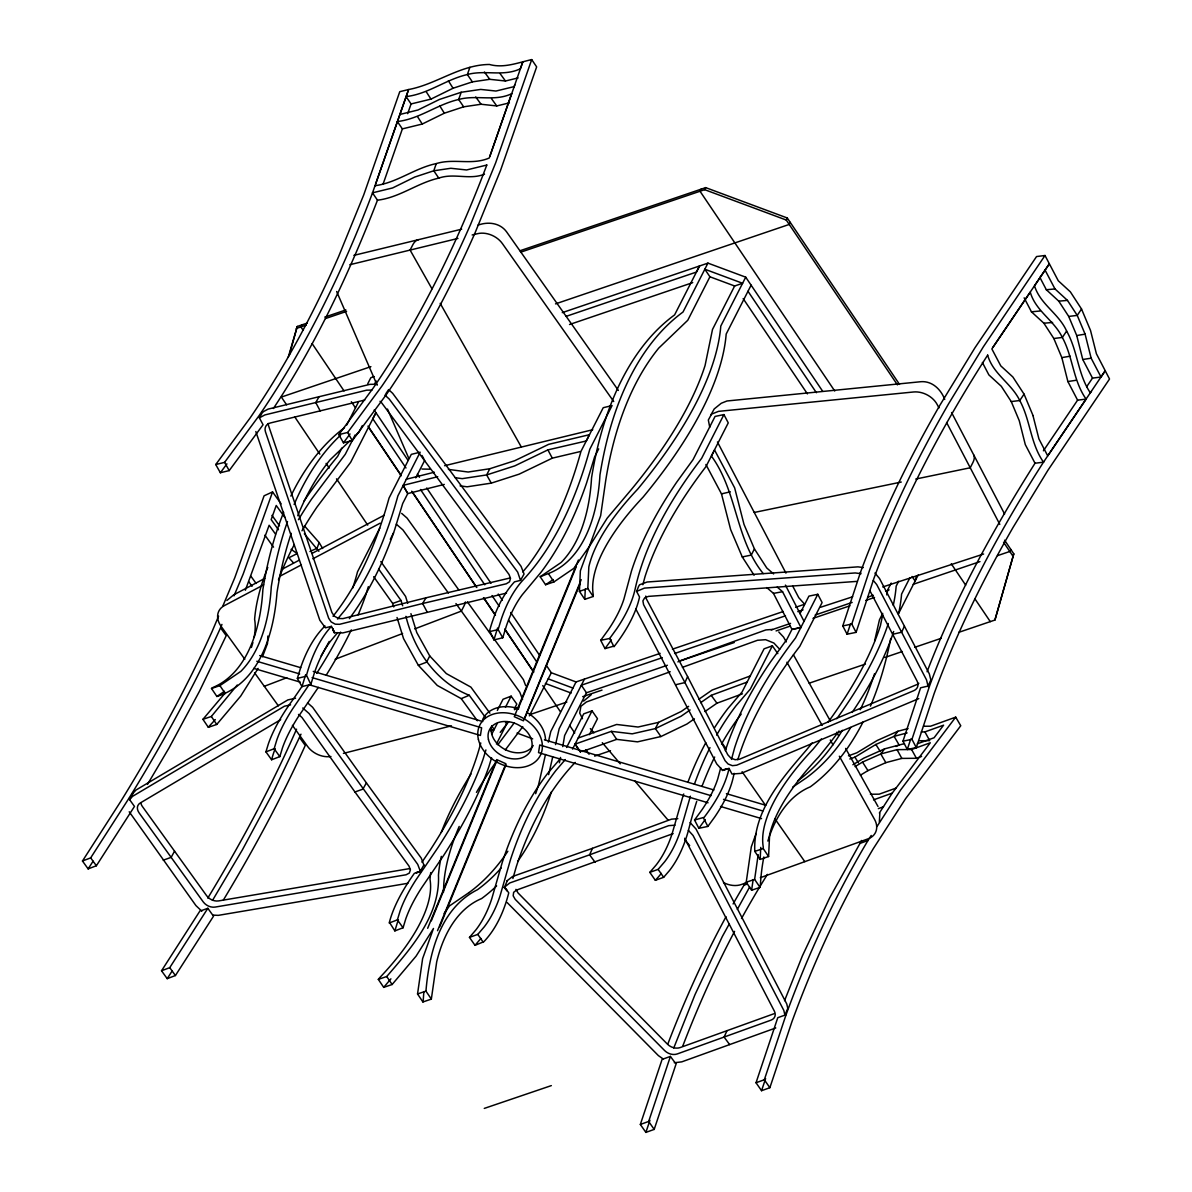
<?xml version="1.0" encoding="UTF-8"?>
<svg xmlns="http://www.w3.org/2000/svg" width="1192" height="1192" viewBox="0 0 1192 1192"><rect width="100%" height="100%" fill="white"/><g stroke="black" fill="none" stroke-linecap="round" stroke-linejoin="round"><path stroke-width="1.5" d="M267.857 636.051L267.515 643.442L262.493 656.762M443.424 892.406L443.856 883.168A446.777 173.525 -34 0 1 459.203 826.443M751.109 285.156L726.181 334.073A456.238 177.206 -34 0 1 643.114 497.094A196.65 76.377 -34 0 0 593.273 594.912L593.199 596.477L584.795 599.338L579.416 591.351L580.37 570.804L600.649 515.719L605.685 480.704A446.777 236.225 71.2 0 1 658.684 348.168L687.769 320.261L709.925 276.782L704.83 269.228L742.601 283.279L734.644 285.991L709.925 276.782M584.795 599.338L585.287 589.072M593.199 596.477L587.82 588.49L588.833 566.885A196.65 76.377 -34 0 1 637.735 489.107A456.238 177.206 -34 0 0 720.788 326.072L745.715 277.17L707.944 263.119L562.266 312.632M839.004 730.994A456.238 177.191 -34 0 1 818.502 757.144A196.65 76.377 -34 0 0 769.6 834.922L768.587 856.527L760.183 859.387L754.789 851.401C752.957 811.29 781.699 778.659 806.284 750.155A446.777 173.525 -34 0 0 812.303 742.75M760.183 859.387L760.749 847.408M768.587 856.527L763.208 848.54L763.267 846.976A196.65 76.377 -34 0 1 813.108 749.157A456.238 177.191 -34 0 0 821.377 738.951M879.353 822.122L879.83 813.242M496.617 885.909A456.238 241.231 71.2 0 1 481.568 898.589A196.65 103.972 71.2 0 0 436.689 961.884L431.34 999.105L422.922 1001.965L417.543 993.979L422.624 958.591L433.486 928.464L416.082 956.148L392.123 984.503L383.705 987.363L378.326 979.377L380.159 977.202A196.65 76.377 -34 0 0 429.999 879.398A456.238 177.206 -34 0 1 430.714 872.604M422.922 1001.965L423.324 999.254A196.65 103.972 71.2 0 1 423.905 991.61M431.34 999.105L425.946 991.118C429.18 952.84 440.25 908.408 477.47 889.709A446.777 236.225 71.2 0 0 501.102 868.074M763.863 856.959A196.65 103.972 71.2 0 0 760.407 884.673L760.019 887.369L751.616 890.23L746.222 882.244L751.303 846.856L756.13 833.461M751.616 890.23L753.135 879.592M760.019 887.369L754.625 879.383L758.187 854.619M882.691 614.7L880.456 625.502A446.777 173.525 -34 0 1 828.127 722.143M886.774 594.912L887.876 589.519L891.169 583.067M545.504 754.506L538.62 784.559A446.777 236.225 71.2 0 1 535.655 793.693M548.35 742.139L550.779 731.53L576.049 681.943L660.13 653.365M548.648 774.636L552.701 756.965M555.532 744.583L559.182 728.67L584.452 679.097M874.6 641.013L879.458 619.795L882.736 613.358M642.846 584.736L645.036 576.585A547.411 246.297 -27.6 0 1 705.977 466.593L728.252 422.877L723.931 414.592L715.066 416.425L693.059 459.635L676.818 482.015A557.722 250.946 -27.6 0 0 631.507 570.938L623.938 599.04A194.966 87.716 -27.6 0 1 608.099 630.121L600.693 640.327L605.014 648.612L614.61 645.915A205.277 92.365 -27.6 0 0 639.538 597.013L636.602 591.396L638.569 586.464L639.582 584.78L647.152 582.009L857.942 566.856L863.306 567.556M720.728 767.812L717.793 778.719A194.966 87.716 -27.6 0 1 701.954 809.815L694.549 820.007L698.87 828.291L707.869 826.428L714.649 817.086A205.277 92.365 -27.6 0 0 733.393 776.692A547.411 246.297 -27.6 0 1 734.138 773.34M731.486 759.408L734.57 747.98A547.411 246.297 -27.6 0 1 795.511 638.003L817.787 594.287L822.107 602.556L799.832 646.273A547.411 246.297 -27.6 0 0 737.818 759.721M288.3 357.019L297.27 326.459L307.193 323.092M289.343 354.978L297.27 326.459M916.573 575.796L915.113 581.04L912.059 576.496M958.636 632.386L994.918 620.049L1013.796 553.848L1004.588 540.185M1013.796 553.848L994.918 620.049M512.888 878.489L516.374 866.42A547.411 293.098 70.2 0 1 575.215 762.403M690.392 796.226L680.423 830.764A194.966 104.389 70.2 0 1 664.585 861.846L658.133 869.37L649.819 872.365L655.347 880.307L663.661 877.312L669.576 870.428A205.277 109.917 70.2 0 0 689.11 827.784A547.411 293.098 70.2 0 1 696.724 801.382M598.697 448.848L594.629 456.849L586.568 483.043A557.722 274.89 76.3 0 1 541.257 571.966L522.275 594.748A194.966 96.09 76.3 0 0 506.421 625.83L502.756 637.78L493.92 639.925L489.584 630.747A205.277 101.171 76.3 0 1 514.497 581.845L520.502 580.385L517.686 572.13L389.292 399.097L384.927 395.118M318.324 687.367L298.343 716.69A194.966 72.086 -35.8 0 0 282.504 747.771L279.822 756.622L271.612 759.751L265.92 751.869L268.394 743.778A205.277 75.901 -35.8 0 1 291.072 702.237A547.411 202.387 -35.8 0 0 302.261 686.041M265.92 751.869L274.145 748.725L276.827 739.889A194.966 72.086 -35.8 0 1 292.666 708.808L308.609 685.415M271.612 759.751L271.821 759.036A205.277 75.901 -35.8 0 1 275.188 748.606M368.328 586.673L365.646 595.478A557.722 206.201 -35.8 0 1 358.121 614.834M491.581 757.814L488.899 766.635A557.722 206.201 -35.8 0 1 443.588 855.558L421.595 887.831A194.966 72.086 -35.8 0 0 405.757 918.928L403.075 927.763L394.865 930.892L389.397 922.295A205.277 75.901 -35.8 0 1 414.309 873.393L420.344 871.248L423.86 864.99M389.173 923.01L397.383 919.881L400.08 911.046A194.966 72.086 -35.8 0 1 415.919 879.949L437.911 847.676A557.722 206.201 -35.8 0 0 483.222 758.738L485.904 749.932M394.865 930.892L397.323 922.817A205.277 75.901 -35.8 0 1 398.441 919.762M337.723 632.565L330.348 641.4A194.966 96.09 76.3 0 0 314.509 672.497L310.844 684.432L301.993 686.592L297.359 678.382L300.727 667.445A205.277 101.171 76.3 0 1 322.585 628.497A547.411 269.809 76.3 0 0 324.954 625.904M301.993 686.592L305.673 674.642M310.844 684.432L306.508 675.253A205.277 101.171 76.3 0 1 331.421 626.351L334.773 632.669M493.92 639.925L497.585 627.99M502.756 637.78L498.122 629.57L501.474 618.633A205.277 101.171 76.3 0 1 523.333 579.699A547.411 269.809 76.3 0 0 589.787 449.28L612.062 405.563L603.226 407.709L580.951 451.425A547.411 269.809 76.3 0 1 528.309 565.276L522.796 571.892M987.706 355.052L987.602 355.216A1838.168 827.054 -27.6 0 0 873.93 578.358L856.094 632.356L847.095 634.218L842.774 625.934L860.401 572.547A1849.403 832.12 -27.6 0 1 939.803 405.384L974.818 347.99L1036.548 256.548L1044.997 255.505L1058.273 280.761L1070.356 291.846L1081.531 309.026L1090.531 330.482L1096.402 353.756L1109.528 379.026L1047.902 470.304L1013.081 527.385A1839.033 827.442 -27.6 0 0 934.126 693.61L916.29 747.607L907.291 749.47L902.97 741.186L920.596 687.799L928.032 686.07L930.833 680.021M847.095 634.218L850.507 623.878M856.094 632.356L851.773 624.072L869.594 570.089A1839.033 827.442 -27.6 0 1 948.549 403.865L983.37 346.783L1044.997 255.505M907.291 749.47L910.703 739.129M916.29 747.607L911.969 739.323L929.79 685.326A1838.168 827.054 -27.6 0 1 1043.477 462.183L1043.581 462.034M676.192 1063.622L654.184 1129.405L645.885 1132.4L640.342 1124.458L662.096 1059.405L670.411 1056.41L675.015 1062.668M640.342 1124.458L648.657 1121.463L670.411 1056.41M645.885 1132.4L649.938 1120.286M923.562 726.271L930.594 726.196L955.716 717.152L960.752 725.734L905.637 798.61L873.289 848.689A1839.033 984.681 70.2 0 0 791.861 1021.917L769.868 1087.7L761.554 1090.695L756.026 1082.753L777.765 1017.7L786.079 1014.705A1849.403 990.239 70.2 0 1 867.97 840.524L871.233 835.458M756.026 1082.753L764.325 1079.758L786.079 1014.705M761.554 1090.695L765.607 1078.581M262.657 412.03L259.394 417.856L263.06 424.754L229.207 470.587L220.371 472.747L215.737 464.537L224.573 462.377L258.813 416.023A1838.168 905.98 76.3 0 0 372.515 192.895L408.603 89.534C436.555 84.304 460.052 64.711 489.42 64.472C503.873 68.466 517.715 62.729 531.707 59.6L536.653 66.886L500.58 170.262L475.325 232.216A1849.403 911.522 76.3 0 1 386.148 394.82L352.31 440.668L343.46 442.813L338.826 434.603L373.066 388.249A1838.168 905.98 76.3 0 0 486.768 165.122L486.843 164.943M375.599 184.089L408.603 89.534L399.767 91.68L363.739 194.877L338.647 256.474A1839.033 906.412 76.3 0 1 249.962 418.168L215.737 464.537M382.99 184.387L402.375 128.885L397.368 121.539C419.524 119.006 437.181 104.36 458.667 99.487C476.368 94.57 494.412 101.841 511.621 93.751L511.666 93.825M407.679 113.657L411.076 103.942L406.07 96.597C428.241 94.064 445.897 79.417 467.368 74.545C485.07 69.628 503.113 76.899 520.323 68.808L522.856 61.746L489.256 158C472.032 165.509 453.943 158.104 436.287 163.587C414.667 168.117 396.981 182.793 374.959 185.714L375.003 185.773M514.154 86.688L514.78 84.915M489.852 156.301L511.621 93.751M531.707 59.6L495.678 162.797L470.587 224.394A1839.033 906.412 76.3 0 1 381.902 386.104L347.677 432.458L338.826 434.603M469.886 67.333L467.368 74.545L472.375 81.876L489.763 79.313L505.453 80.996L518.103 77.927M436.287 163.587L433.769 170.784L414.786 177.042L392.615 187.949L372.485 192.836M514.11 86.629L495.961 91.039L480.719 89.415L461.185 92.276L458.667 99.487L463.673 106.818L481.061 104.255L496.751 105.939L509.401 102.87M245.343 590.263L269.139 525.27L275.531 534.135M281.148 503.858L272.566 491.938L243.213 573.978L234.005 595.821M304.556 526L319.128 542.524L317.087 548.245L309.95 551.494M673.763 1047.977L694.996 994.664L722.322 936.539L729.37 923.755M784.559 1000.669L802.365 955.939L829.692 897.829L861.622 840.464M927.078 671.752C955.12 598.458 993.204 529.486 1035.014 463.241L1043.477 462.183L1105.193 370.757L1101.021 377.045L1092.498 378.102L1086.687 386.7M484.503 174.166C469.633 180.26 453.958 172.766 438.775 178.115C417.274 182.957 399.618 197.604 377.477 200.181C349.36 272.64 316.401 343.594 273.385 408.498M427.675 928.3L496.721 759.602L505.87 763.729L437.524 930.699M578.403 560.031L514.288 716.69L523.437 720.817L581.204 579.655M431.28 920.865L496.811 760.779M517.909 709.255L576.377 566.379M439.729 926.72L505.959 764.906M579.893 584.274L524.882 717.957M218.598 616.13L212.236 631.209A1839.033 679.902 -35.8 0 1 121.003 800.994L82.472 861.011L88.148 868.894L96.373 865.75L134.472 806.418L128.796 798.536A1849.403 683.731 -35.8 0 0 220.535 627.797L221.95 624.414M222.815 606.102L234.794 577.703L264.088 495.798L272.566 491.938M212.519 900.392L242.304 850L272.908 793.038L300.995 734.197M507.36 880.59L504.529 887.086L508.76 892.823A205.277 109.917 70.2 0 1 483.833 941.725L475.012 945.331L469.469 937.389L475.921 929.864A194.966 104.389 70.2 0 0 491.76 898.783L502.234 862.472A557.722 298.626 70.2 0 1 547.545 773.548L560.523 758.425M677.831 818.681L671.543 819.157L592.439 848.332L589.608 854.828L509.774 882.959L504.142 887.399L507.33 890.886L504.142 887.399M645.766 596.089L646.243 598.652L687.59 676.579L684.938 682.569L725.108 760.734L728.103 764.012L732.454 765.681L736.716 765.189L913.847 690.645A10.132 7.837 24.4 0 0 917.065 681.034L869.937 590.815M727.001 1030.678L724.095 1037.055L677.19 1053.966A10.132 7.465 24.1 0 1 664.704 1050.644L515.212 899.349L513.171 895.803L513.648 892.331L516.494 890.096L673.137 833.61M904.415 626.187L901.629 632.222L892.659 634.308M301.919 324.88L300.876 326.921L302.932 329.96M346.768 424.963L358.509 401.913M367.732 383.809L370.846 377.7L374.214 376.553M341.866 448.088L337.679 456.312A456.238 177.191 -34 0 0 304.035 501.042M374.467 384.256L376.15 380.963M355.127 434.961L345.278 454.286L311.455 499.254A446.777 173.525 -34 0 0 298.432 519.697M362.368 425.544L359.09 431.981L356.453 434.529M379.786 528.101L357.511 571.817A547.411 202.387 -35.8 0 1 352.668 588.133M415.77 477.873L424.725 460.306M390.305 539.291L393.569 532.899M899.498 384.375L787.286 217.987L705.694 187.621L701.06 189.2L700.017 191.242L520.666 252.197M834.743 391.006L700.017 191.242L704.651 189.662L705.694 187.621M707.944 263.119L683.016 312.021A456.238 241.231 71.2 0 0 599.948 475.042A196.65 103.972 71.2 0 1 550.123 572.86L540.2 576.749L545.578 584.736L553.982 581.89L573.814 568.361L589.787 545.832L607.205 518.148L630.896 490.091A446.777 173.525 -34 0 0 705.083 365.452L712.503 329.454L734.644 285.991M497.347 710.432L503.039 699.257L511.13 696.158L516.807 704.055L514.363 708.853M491.655 734.406L497.302 723.32M505.438 707.348L511.13 696.158M496.438 744.046L507.852 721.652M529.337 715.885L551.315 672.75L546.83 666.09M897.427 384.867L786.243 220.028L787.286 217.987M790.266 222.397L789.223 224.439L555.517 303.885M723.931 414.592L701.656 458.309A547.411 246.297 -27.6 0 0 635.202 588.729A205.277 92.365 -27.6 0 1 616.458 629.123L609.693 638.465L600.693 640.327M667.386 665.255L586.434 692.775L564.621 735.553A456.238 241.231 71.2 0 1 562.713 746.609M566.602 747.458L583.722 713.859L592.037 710.864L597.49 718.687L589.34 734.659M572.547 749.097L592.037 710.864M688.633 706.335L681.288 711.43L658.535 722.367L655.377 728.58L632.222 733.84L611.332 731.352L575.08 744.121L580.474 751.973L575.08 744.121M763.223 573.576C735.166 538.814 737.505 491.938 711.415 456.059L714.559 450.01L734.644 487.856L744.002 524.405L754.417 548.886L751.273 555.085L742.273 556.932L730.636 529.576L721.488 493.875L705.902 464.507M777.825 653.648L772.371 645.826L750.364 689.036L736.209 705.53A557.722 298.626 70.2 0 0 716.645 735.136M799.966 613.686L808.921 596.119L817.787 594.287M898.693 581.189L896.175 586.136A456.238 177.191 -34 0 1 893.27 605.283M909.958 577.658L901.569 594.123A456.238 177.191 -34 0 1 898.664 613.269M898.336 613.955L918.227 574.917M1010.831 549.438L1009.788 551.479L997.51 555.651M580.325 451.545L552.298 458.16L519.131 474.163L491.283 483.132L486.649 474.938L514.78 465.878L547.888 449.891L586.33 440.965L589.384 434.722L548.678 444.333L514.735 460.708L489.808 468.739L486.649 474.938L462.228 478.648L455.21 477.709M410.927 613.657L416.768 632.565L429.746 655.972L426.572 662.186L418.362 665.33L403.537 638.584L397.025 617.501M174.554 851.148L171.156 857.361L163.23 860.177M737.312 909.377L749.649 887.012M133.191 793.097L129.57 799.623L132.55 796.345L284.441 706.215L290.595 704.874M710.968 414.816L714.231 408.93L721.279 403.254L726.971 400.989L921.058 381.693C932.308 380.904 940.995 389.531 944.734 399.424M319.039 396.727L315.776 402.553L320.186 410.868M307.551 702.833L312.617 707.273L366.391 782.891L362.875 789.149L354.948 791.98L301.949 717.45L298.507 714.44M509.625 578.09L425.976 597.818L422.638 603.51L339.586 624.31L335.235 624.176L331.167 621.926L328.694 618.29L265.473 431.862A10.132 7.822 29.9 0 1 270.286 422.996L364.737 400.035M147.525 784.336L168.921 748.114L199.526 691.151L226.212 635.679L220.535 627.797M636.602 591.396L644.455 588.103L855.215 572.95L860.997 573.695L860.401 572.547M237.238 685.028L211.342 716.466L202.938 719.327L208.332 727.314L216.735 724.453L240.695 696.098L258.098 668.414M82.472 861.011L90.681 857.867L128.796 798.536M88.148 868.894L93.095 861.19M201.269 910.643L207.84 908.304L213.517 916.201L175.418 975.533L167.208 978.662L161.531 970.78L200.062 910.777M161.531 970.78L169.741 967.651L207.84 908.304M167.208 978.662L172.155 970.973M733.11 903.953A1849.403 990.239 70.2 0 1 743.987 885.224L745.611 882.691M879.368 812.989L892.197 793.142L930.282 742.78L911.597 749.515L897.04 749.649L880.769 753.955L862.531 762.09L855.051 766.62M876.954 826.592L900.496 790.147L955.716 717.152M385.85 393.747L388.607 389.62L392.645 393.3L521.068 566.349L524.063 574.037L520.502 580.385M992.861 347.423L1030.246 292.144C1035.729 311.201 1054.026 320.186 1062.34 337.455C1073.038 357.123 1072.994 380.561 1086.121 399.111L1048.736 454.39M1091.44 391.229L1090.307 392.809C1077.717 374.05 1077.717 350.612 1066.631 331.078C1058.809 313.466 1040.363 304.556 1034.507 285.842L1049.332 263.79L991.848 348.913L1000.803 365.899L1012.872 376.985L1024.062 394.15L1019.756 400.527L1011.248 401.57L1001.295 386.282L988.868 374.884L982.387 362.472M1066.631 331.078L1062.34 337.455L1053.832 338.498L1043.879 323.211L1031.453 311.812L1024.151 297.851M1081.531 309.026L1077.24 315.388L1068.717 316.431L1058.764 301.159L1046.338 289.745L1039.856 277.334M1043.417 450.8L1077.598 400.154L1086.121 399.111M421.953 862.188L430.312 849.911A547.411 202.387 -35.8 0 0 480.763 742.974M444.124 913.444L449.458 905.935L469.067 892.555M605.014 648.612L611.362 639.866M694.549 820.007L704.144 817.325A205.277 92.365 -27.6 0 0 729.057 768.423L731.992 774.04L741.215 773.355L918.779 698.616M698.87 828.291L705.217 819.545M220.371 472.747L226.927 463.867M343.46 442.813L350.016 433.948M497.749 744.806L514.125 723.037M496.587 761.494L492.222 767.305A446.777 173.525 -34 0 0 476.457 792.397M505.319 749.887L522.781 726.688M904.49 743.614L884.598 748.859L880.769 753.955L885.835 762.642L901.822 758.41L916.424 758.276L921.595 756.413M908.066 728.565L897.934 731.247L894.089 736.343L875.852 744.478L854.917 757.144L849.822 758.976M337.515 619.05L345.233 609.783A547.411 269.809 76.3 0 0 397.875 495.932L420.15 452.215L411.315 454.361L389.039 498.077A547.411 269.809 76.3 0 1 333.03 616.279M202.938 719.327L224.543 693.744M208.332 727.314L210.165 725.138A196.65 76.377 -34 0 0 215.305 719.596M378.326 979.377L386.73 976.516C411.315 947.953 440.235 915.352 438.462 875.181A446.777 173.525 -34 0 1 441.308 856.377M383.705 987.363L390.916 978.841M565.306 759.557L555.859 770.553A557.722 298.626 70.2 0 0 510.548 859.477L500.074 895.788A194.966 104.389 70.2 0 1 484.235 926.869L477.783 934.394L469.469 937.389M475.012 945.331L480.912 938.447M649.819 872.365L656.27 864.841A194.966 104.389 70.2 0 0 672.109 833.759L682.584 797.448A557.722 298.626 70.2 0 1 683.731 793.991M655.347 880.307L655.883 879.696A205.277 109.917 70.2 0 0 661.262 873.423M131.791 794.647L135.948 790.058L287.853 699.913L295.571 698.244M349.837 440.876L330.005 459.918A446.777 236.225 71.2 0 0 297.747 515.719M226.882 600.485L233.706 594.838L264.758 578.418M583.558 701.105L591.098 694.861M506.928 880.918L512.605 876.463L592.439 848.332M698.914 699.212L712.145 690.034L750.23 675.983M690.123 709.955L681.094 716.228L655.377 728.58L660.919 736.537L686.89 724.051L694.4 718.836M700.658 702.654L711.192 695.338L747.116 682.092M704.919 711.549L716.943 703.206L742.452 693.804M291.235 533.316A446.777 236.225 71.2 0 0 277.006 592.439C273.966 632.892 260.079 682.882 216.899 696.471L211.505 688.484L213.025 687.441A196.65 103.972 71.2 0 0 262.866 589.638A456.238 241.231 71.2 0 1 283.651 512.337M211.505 688.484L219.909 685.623L240.784 671.409A196.65 103.972 71.2 0 0 271.269 586.777A456.238 241.231 71.2 0 1 287.51 521.515M216.899 696.471L224.528 691.271M540.2 576.749L561.059 562.535A196.65 103.972 71.2 0 0 591.545 477.903A456.238 241.231 71.2 0 1 674.612 314.882L699.54 265.965L696.411 272.074L566.185 316.342M545.578 584.736L553.207 579.535M792.576 787.227L806.164 777.974A446.777 236.225 71.2 0 0 850.73 727.463M514.482 709.702L519.042 706.886M852.876 764.757L863.783 758.157L884.598 748.859M860.445 775.158L867.955 770.613L885.835 762.642M280.686 719.655L140.194 803.021A10.132 7.405 29 0 0 139.106 812.869L203.206 901.867A10.132 7.405 29 0 0 215.126 907.082L406.07 874.779L409.318 873.08L410.421 869.832L409.005 866.107L354.948 791.98M262.061 412.358L268.111 409.109L369.967 384.345L376.91 384.256M259.394 417.856L264.848 414.935L366.689 390.171L371.904 390.097M282.728 568.912L299.058 560.27M312.14 553.356L384.018 515.317M263.626 584.84L224.245 605.685A20.219 15.258 27 0 0 221.027 626.217L244.822 659.265M280.046 576.153L301.382 564.874M312.87 558.795L380.159 523.184M411.076 103.942L430.953 99.115L453.035 88.253L472.375 81.876M399.901 114.462L418.005 109.992L439.461 99.443L461.185 92.276M402.375 128.885L422.251 124.043L444.333 113.195L463.673 106.818M897.934 731.247L877.103 740.53L856.854 752.793L848.481 755.817M895.907 746.475L899.155 745.03L894.089 736.343L907.112 732.901M418.362 665.33L437.285 685.46L461.215 698.616L469.275 695.279L485.517 717.554M494.188 729.429L490.955 730.696L494.188 729.429L492.013 726.464M264.296 686.309L286.78 677.726M335.175 659.25L402.598 633.518M414.697 628.899L461.378 611.094L464.016 605.894A27.893 10.311 -35.8 0 0 465.416 601.96M722.665 770.449L726.777 768.944L722.665 770.449L716.735 763.953L635.738 608.844M775.783 1027.951L681.794 1061.849L674.299 1062.757M670.217 671.752L586.419 701.969L580.921 706.29L579.714 713.039L582.471 718.716M682.45 667.341L757.516 640.268L765.622 639.687L773.861 643.024L779.702 649.268M772.371 645.826L764.072 648.82L742.065 692.03L727.895 708.525A557.722 298.626 70.2 0 0 714.529 727.731M921.282 731.933L924.918 731.903L943.602 725.168L934.081 737.759L917.274 743.823M895.997 788.121L879.189 794.17L870.398 794.244M873.513 799.877L892.197 793.142M878.34 808.638L883.51 806.775M746.609 882.631L741.484 884.479A20.219 15.258 27 0 1 723.514 882.557M760.302 877.699L868.104 838.825A20.219 15.258 27 0 0 874.556 819.411L839.332 756.22M743.987 885.224L747.309 884.017M859.656 843.519L867.97 840.524M773.906 1013.766L680.111 1047.589A10.192 7.524 24.1 0 1 667.535 1044.252L518.028 892.942L515.957 889.351M373.677 576.719L392.675 603.45L401.019 600.5L402.658 605.789M578.195 738.012L616.637 724.468L638.048 727.031L658.535 722.367M582.322 751.467L616.651 739.368L637.511 741.856L660.919 736.537M324.775 317.102L345.874 309.935M519.95 250.767L701.045 189.2M296.242 328.5L306.15 325.118M325.49 318.547L346.589 311.38M370.891 366.644L281.372 397.07L286.572 404.788M569.538 324.507L692.716 282.623M579.416 591.351L587.82 588.49M672.437 649.178L783.308 611.496M795.615 607.309L804.421 604.314M662.29 657.686L581.338 685.206L586.434 692.761M674.612 653.499L785.468 615.817M797.791 611.63L803.065 609.842M679.708 661.068L734.257 642.518M771.209 629.957L790.564 623.386M815.209 615.012L852.161 602.437M867.999 597.058L873.274 595.27M885.596 591.083L889.113 589.876M505.438 722.918L508.939 721.726M529.993 714.574L566.841 702.043M582.664 696.664L602.005 690.093M776.081 630.926L790.147 626.128M813.004 618.365L849.926 605.819M865.75 600.44L874.541 597.445M913.221 584.303L979.973 561.611M594.659 756.115L610.483 750.736M809.174 683.195L865.437 664.063M884.777 657.492L902.359 651.517M914.666 647.331L941.054 638.361M754.789 851.401L763.208 848.54M417.543 993.979L425.946 991.118M746.222 882.244L754.625 879.383M484.28 1108.411L551.33 1085.614M820.796 607.19L852.653 596.775M882.751 586.956L983.623 554.012M343.415 753.389L451.455 725.809M406.248 479.258L434.32 472.226M349.345 618.633A557.722 274.89 76.3 0 0 394.656 529.695L402.702 503.501L407.768 493.577L403.075 485.382L437.717 476.711M444.288 484.429L407.768 493.577L403.134 485.368M425.976 597.818L342.909 618.618L338.543 618.484L334.416 616.204L331.927 612.554L268.707 426.11A10.192 7.882 29.9 0 1 268.26 423.458M506.496 593.08L342.789 632.922L334.177 632.654L332.553 628.482M486.723 165.062L466.593 169.964L450.829 168.281L433.769 170.784L438.775 178.115M353.89 255.371L461.662 229.177M477.828 225.243C487.737 221.414 499.88 222.71 506.525 231.77L618.365 390.425M349.807 264.728L457.966 238.43M472.151 234.973L477.47 233.692A20.219 15.258 27 0 1 502.443 243.675L613.716 401.525M444.586 465.729L592.752 429.716M331.421 626.351L325.416 627.812L319.814 620.227L255.833 431.549M297.359 678.382L306.21 676.222M489.286 631.715L498.122 629.57M721.488 493.875L730.368 491.804M675.983 684.655L684.938 682.569L643.591 604.672L642.89 600.857L644.738 597.758L648.537 596.372L856.78 581.398M722.248 770.002L729.057 768.423M416.336 872.663L420.538 871.769L417.722 864.364L309.1 713.546L302.768 707.988M416.544 872.604L420.538 871.769M754.268 512.456L901.271 482.045M915.784 479.035L970.228 467.771L972.881 462.585A27.893 12.546 -27.6 0 0 973.819 455.091M804.078 621.404L785.409 585.093M800.964 627.528L791.965 629.391L786.914 639.314L770.673 661.694A557.722 250.946 -27.6 0 0 725.362 750.632M842.774 625.934L851.773 624.072M902.97 741.186L911.969 739.323M773.459 593.378L782.563 591.724L800.994 627.573L791.965 629.391L773.459 593.378L766.769 587.567M409.571 868.61L218.598 900.914A10.192 7.45 29 0 1 206.603 895.669L142.504 806.641A10.192 7.45 29 0 1 140.85 802.887M407.873 883.287L218.27 915.367L212.742 915.098M1068.717 316.431L1076.734 335.533L1085.092 334.147L1091.157 358.196L1101.021 377.045M1053.832 338.498L1061.834 357.6L1070.192 356.199M1032.987 415.621L1038.917 438.894L1047.723 455.88M1076.734 335.533L1082.768 359.492L1091.157 358.196M1061.834 357.6L1067.883 381.544L1076.272 380.248M489.808 468.739L468.188 472.032L448.401 469.395M491.283 483.132L467.115 486.813L460.082 485.874M1045.071 270.092L1054.98 288.941L1067.466 300.399L1077.24 315.388L1085.092 334.147M1046.338 289.745L1054.98 288.941M1031.453 311.812L1040.094 311.008M1058.764 301.159L1067.466 300.399M1043.879 323.211L1052.581 322.466M675 825.177L668.712 825.654L589.608 854.828L595.18 862.367M772.52 629.436L765.875 629.912L680.736 660.606A27.893 14.93 70.2 0 0 677.92 661.918M918.794 740.753L929.745 740.664M421.983 469.037L430.312 469.201M259.707 655.555L300.742 667.699M313.243 671.394L482.745 721.547M544.431 739.8L713.933 789.968M726.435 793.663L765.681 805.271M256.801 661.262L299.624 673.927M312.11 677.622L481.628 727.79L480.421 735.434L309.13 684.744M711.028 795.66L539.738 744.985L538.531 752.629L708.048 802.782M723.529 799.355L762.776 810.977M253.807 668.384L300.205 682.107M720.534 806.477L761.569 818.621M704.651 189.662L786.243 220.028M551.315 672.75L576.049 681.943M548.201 678.859L572.935 688.067M545.4 683.478L571.162 693.059M517.06 733.05L532.69 738.861M469.275 695.279C435.959 682.197 414.265 650.206 405.921 616.353M291.101 549.333L297.225 553.565L288.911 557.752L293.47 562.907M663.244 1059.003L658.401 1055.62L507.107 902.508M773.608 573.933L766.769 567.988L754.417 548.886M777.229 587.09L782.563 591.724M401.659 513.38L407.053 518.073L458.771 589.891M396.325 524.182L402.911 529.904L448.386 593.05M201.82 911.18L195.935 905.592L129.213 811.767M429.746 655.972L446.315 673.584L470.885 687.113L489.897 713.174M778.778 631.969L783.561 637.094L786.258 641.922M690.108 822.569L695.994 828.991L786.765 1003.962L787.793 1008.343L784.932 1015.122L783.814 1010.399L693.044 835.458L688.365 830.332M804.451 604.031L798.789 597.699L792.799 586.226M304.318 533.778L318.89 551.285M590.338 728.595L593.929 732.812M602.303 742.69L620.257 763.819M634.621 780.745L668.131 820.2M684.878 839.943L689.661 845.575M874.958 573.054L879.517 578.507L929.328 673.867L930.997 680.707M873.304 580.459L876.716 584.557L926.527 679.902L928.196 686.711M729.653 1044.594L724.095 1037.055L770.986 1020.158A10.132 7.465 24.1 0 0 774.353 1011.114L684.67 838.259M484.429 72.027L489.763 79.313M475.727 96.969L481.061 104.255M711.192 695.338L716.943 703.206M461.215 698.616L477.366 720.758M366.391 782.891L421.253 858.121L424.069 865.541M500.193 73.725L505.453 80.996M491.477 98.653L496.751 105.939M467.398 601.856L523.422 679.649L525.642 685.564M455.955 603.569L519.831 692.269L522.558 699.466M284.739 517.298L276.231 505.483L271.165 519.623L278.466 529.769M271.985 515.361L279.539 525.851M264.907 535.163L273.534 547.143M250.901 576.213L256.131 583.454M248.89 581.86L252.078 586.285M254.566 672.78L278.362 705.828M292.427 725.362L307.566 746.386A20.219 15.258 27 0 0 330.944 756.488M299.579 737.565L305.256 745.447A1849.403 683.731 -35.8 0 1 223.202 900.318M274.145 748.725L279.822 756.622M397.383 919.881L403.075 927.763M90.681 857.867L96.373 865.75M169.741 967.651L175.418 975.533M380.799 561.566L405.608 596.462L407.738 603.346M378.728 569.15L401.019 600.5M721.905 742.765L726.166 748.859M742.095 771.716L765.473 805.256M775.038 818.978L804.794 861.652M658.133 869.37L663.661 877.312M764.325 1079.758L769.868 1087.7M648.657 1121.463L654.184 1129.405M477.783 934.394L483.311 942.336M372.515 192.895L377.477 200.181M1003.545 542.211L1012.768 555.889M951.261 563.786L965.684 585.153M974.907 598.831L990.284 621.628M745.715 277.17L822.629 391.214M747.995 291.28L816.401 392.719M743.152 298.596L807.416 393.882M548.603 573.888L553.982 581.89M374.139 410.033L408.066 460.35M417.394 474.178L419.465 477.247M426.721 488.005L490.985 583.29M498.241 594.063L502.383 600.202M510.683 612.494L539.708 655.525M405.98 467.994L372.813 418.809L375.927 412.7L350.671 462.272L316.849 507.241A446.777 173.525 -34 0 0 301.978 530.783M420.493 489.51L484.757 584.795M492.013 595.553L499.269 606.311M508.597 620.153L536.594 661.649M367.97 426.125L401.138 475.31M412.551 492.207L476.815 587.507M484.071 598.265L495.47 615.161M504.797 629.003L533.822 672.035M312.155 343.639L344.056 390.931M351.327 401.734L355.499 407.902M369.013 427.958L401.272 475.772M411.672 491.208L476.189 586.851M483.46 597.654L494.903 614.61M505.304 630.047L533.405 671.692M542.762 685.579L560.389 711.713M569.612 725.392L574.738 732.991M586.017 749.708L589.086 754.268M294.901 417.125L319.858 454.152M326.101 463.405L329.23 468.039M336.517 478.826L367.717 525.106M219.909 685.623L225.303 693.61M211.342 716.466L216.735 724.453M386.73 976.516L392.123 984.503M611.332 731.352L616.651 739.368M742.273 556.932L754.104 575.229M426.214 91.695L430.953 99.115M417.513 116.637L422.251 124.043M875.852 744.478L880.366 751.586M862.531 762.09L867.955 770.613M448.386 80.788L453.035 88.253M439.684 105.73L444.333 113.195M854.917 757.144L858.463 762.865M319.128 542.524L322.66 548.484M431.981 288.822L410.093 250.067L412.745 244.881A27.893 13.753 76.3 0 1 418.556 239.652M440.191 303.349L521.351 447.075M421.983 455.448L423.801 458.682M347.677 432.458L352.31 440.668M224.573 462.377L229.207 470.587M793.455 654.825L830.332 720.966M836.62 732.26L838.423 735.479M845.62 748.397L877.982 806.462M786.929 662.231L822.167 725.421M830.288 740.008L832.999 744.866M924.918 731.903L928.941 739.204M911.597 749.515L916.424 758.276M897.04 749.649L901.822 758.41M547.888 449.891L552.298 458.16M427.049 611.824L422.638 603.51L506.287 583.782L509.505 581.8L510.519 578.314L509.014 574.455L382.155 403.492A10.132 7.822 29.9 0 0 380.01 401.287M1082.768 359.492L1092.498 378.102M1067.883 381.544L1077.598 400.154M987.661 355.216C993.145 374.273 1011.442 383.273 1019.756 400.527C1030.454 420.195 1030.409 443.633 1043.536 462.183M1035.014 463.241L1025.299 444.616L1019.249 420.672L1011.248 401.57M951.574 412.521L1004.603 514.035M938.968 407.932L937.284 404.699A20.219 15.258 27 0 0 913.504 391.989L718.523 411.359L711.579 414.116L708.331 420.001L709.747 427.228M946.582 422.49L999.805 524.391M717.45 441.979L785.945 573.114M609.693 638.465L614.014 646.749M703.548 818.159L707.869 826.428M687.59 676.579L727.776 754.745L730.785 758.038L735.181 759.721L739.487 759.23L916.618 684.67A10.192 7.897 24.4 0 0 918.823 683.254M336.651 291.504L377.164 385.21M387.475 409.05L408.841 458.458M1024.062 394.15L1033.047 415.606M332.657 628.676L334.177 632.654M392.675 603.45L393.762 606.952M701.984 786.362A547.411 293.098 70.2 0 1 714.678 757.009M721.547 743.972A547.411 293.098 70.2 0 1 741.201 714.097M694.414 784.187A557.722 298.626 70.2 0 1 709.985 747.637M687.948 782.146A557.722 298.626 70.2 0 1 705.783 742.735M682.703 1046.218A1838.168 984.219 70.2 0 1 734.585 931.369M741.513 918.525A1838.168 984.219 70.2 0 1 767.424 874.377M667.982 1043.641A1849.403 990.239 70.2 0 1 726.032 916.708M296.555 729.176A1838.168 679.574 -35.8 0 1 207.78 898.127M329.201 641.445A547.411 202.387 -35.8 0 1 321.155 655.838M340.584 632.088A557.722 206.201 -35.8 0 1 316.685 673.376M351.297 629.868A557.722 206.201 -35.8 0 1 326.325 675M533.226 745.507A23.08 17.418 27 0 1 505.944 749.932A23.08 17.418 27 0 1 491.804 725.645M482.596 719.67A33.838 25.539 27 0 1 518.714 708.778M526.626 712.324A33.838 25.539 27 0 1 545.504 740.202M290.848 496.081A456.238 241.231 71.2 0 1 344.518 427.66M278.481 579.819A446.777 173.525 -34 0 1 294.305 544.565M294.141 504.484A456.238 241.231 71.2 0 1 340.599 435.169M267.798 567.407A456.238 177.191 -34 0 0 254.611 619.333A196.65 76.377 -34 0 1 254.09 637.392M252.883 642.548A196.65 76.377 -34 0 1 251.378 647.48M874.556 673.659A446.777 236.225 71.2 0 1 860.252 709.717M890.707 638.51A456.238 241.231 71.2 0 1 870.443 706.126M863.023 722.024A456.238 241.231 71.2 0 1 810.247 786.854A196.65 103.972 71.2 0 0 767.857 841.06M888.293 623.505A456.238 177.191 -34 0 1 836.784 718.687M893.672 631.492A456.238 177.191 -34 0 1 852.146 712.429M842.327 730.323A446.777 236.225 71.2 0 1 797.746 780.82M507.852 851.237A446.777 236.225 71.2 0 1 469.067 892.555M441.278 832.388A456.238 177.206 -34 0 1 471.004 773.995M500.238 732.38A456.238 177.206 -34 0 1 508.299 722.203M560.538 757.442A456.238 241.231 71.2 0 1 559.361 762.761M551.389 791.92A456.238 241.231 71.2 0 1 517.998 860.937M488.467 739.651A23.08 17.418 27 0 0 524.614 756.697A23.08 17.418 27 0 0 517.149 724.274A23.08 17.418 27 0 0 488.467 739.651M478.394 739.398A33.838 25.539 27 0 0 531.394 764.385A33.838 25.539 27 0 0 520.442 716.839A33.838 25.539 27 0 0 478.394 739.398"/></g></svg>
